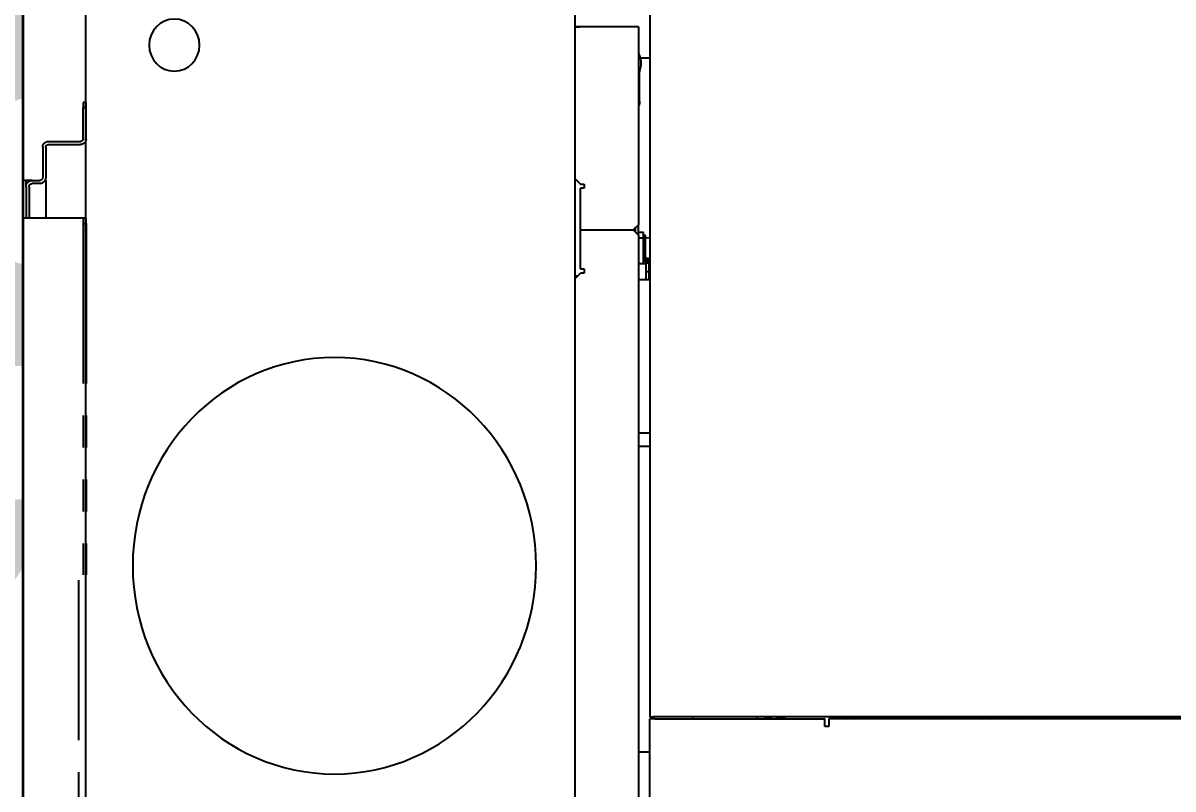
# Model space of a CAD drawing. Header units: centimetres. Extents: x 405564 to 502064, y 46284 to 60634.
# Drawn here: x 454777.25 to 454822.91, y 52672 to 52702.41 of the extents above; entities that cross this region are included whole.
import ezdxf
from ezdxf import colors
from ezdxf.entities.mleader import LeaderData, LeaderLine
from ezdxf.math import Vec2, Vec3
from ezdxf.xclip import XClip

# ---------------------------------------------------------------- set-up
doc = ezdxf.new("R2010")
doc.units = ezdxf.units.CM
doc.header["$XCLIPFRAME"] = 0
for name, pattern in [('3+1_3b$0$DASHED', [0.25, 0.125, -0.125]), ('SLD-2点鎖線', [12.7, 6.35, -1.27, 1.27, -1.27, 1.27, -1.27]), ('SLD-実線', [0])]:
    doc.linetypes.add(name, pattern=pattern)
for name, color, linetype in [('---___EB_draft03_cihazlar', 8, 'Continuous'), ('0-KRCN-ASMATAVAN-130426', 8, 'Continuous'), ('AS_DUV', 8, 'Continuous'), ('AS_PYZ_BINA', 8, 'Continuous')]:
    doc.layers.add(name, color=color, linetype=linetype)
doc.layers.add('0-KRCN-MİMARİ-220526', color=8, linetype='Continuous', lineweight=9)
doc.layers.add('OL_Ic', color=8, linetype='Continuous', lineweight=9)
doc.styles.add('Kalin02', font='arialbd.ttf')
doc.styles.add('Normal_ITL', font='swissi.ttf')

# ---------------------------------------------------------------- blocks, each defined once
blk = doc.blocks.new('Conveyor1M')
at = {"layer": '---___EB_draft03_cihazlar', "color": 1, "linetype": '3+1_3b$0$DASHED', "ltscale": 150}
blk.add_lwpolyline([(276488.244, -40561.415), (276724.244, -40561.415), (276724.244, -40661.415), (276488.244, -40661.415), (276488.244, -40561.415)], dxfattribs=at)
at = {"layer": '---___EB_draft03_cihazlar', "color": 1}
blk.add_lwpolyline([(276563.244, -40561.415), (276649.244, -40561.415), (276649.244, -40661.415), (276563.244, -40661.415), (276563.244, -40561.415)], dxfattribs=at)
at = {"layer": '---___EB_draft03_cihazlar', "insert": (276488.244, -40561.415), "char_height": 15, "attachment_point": 1, "style": 'Kalin02'}
blk.add_mtext_dynamic_manual_height_columns('Conveyor 1M', width=590.73159, gutter_width=750, heights=[137.08], dxfattribs=at)
blk = doc.blocks.new('SMD Dizgi Makinesi')
at = {"layer": '---___EB_draft03_cihazlar', "linetype": 'SLD-実線'}
for p, q in [((275612.675, -39751.087), (275612.675, -39843.121)), ((275612.676, -39751.137), (275612.676, -39843.071)), ((275612.675, -39752.038), (275612.675, -39842.169)), ((275612.675, -39752.038), (275612.675, -39842.169)), ((275612.598, -39758.047), (275612.598, -39836.161)), ((275612.621, -39823.129), (275612.598, -39823.075)), ((275612.598, -39823.408), (275612.621, -39823.355)), ((275612.639, -39823.242), (275612.621, -39823.129)), ((275612.621, -39823.355), (275612.639, -39823.242)), ((275612.598, -39824.093), (275612.675, -39824.093)), ((275612.601, -39825.612), (275612.601, -39824.093)), ((275612.598, -39825.612), (275612.675, -39825.612)), ((275612.675, -39825.712), (275612.598, -39825.712)), ((275612.598, -39827.181), (275612.675, -39827.181)), ((275612.675, -39827.347), (275612.598, -39827.273)), ((275612.621, -39827.635), (275612.598, -39827.582)), ((275612.598, -39827.915), (275612.621, -39827.861)), ((275612.639, -39827.748), (275612.621, -39827.635)), ((275612.621, -39827.861), (275612.639, -39827.748)), ((275612.621, -39828.537), (275612.598, -39828.483)), ((275612.598, -39828.816), (275612.621, -39828.763)), ((275612.639, -39828.65), (275612.621, -39828.537)), ((275612.621, -39828.763), (275612.639, -39828.65)), ((275612.621, -39829.738), (275612.598, -39829.685)), ((275612.639, -39829.851), (275612.621, -39829.738)), ((275612.621, -39829.964), (275612.639, -39829.851)), ((275612.598, -39830.018), (275612.621, -39829.964)), ((275612.621, -39831.841), (275612.598, -39831.788)), ((275612.598, -39832.121), (275612.621, -39832.067)), ((275612.639, -39831.954), (275612.621, -39831.841)), ((275612.621, -39832.067), (275612.639, -39831.954)), ((275612.675, -39834.098), (275612.598, -39834.098)), ((275612.675, -39834.533), (275612.598, -39834.533)), ((275612.621, -39835.146), (275612.598, -39835.093)), ((275612.639, -39835.259), (275612.621, -39835.146)), ((275612.621, -39835.372), (275612.639, -39835.259)), ((275612.598, -39835.426), (275612.621, -39835.372)), ((275612.598, -39835.62), (275612.675, -39835.62)), ((275612.391, -39836.161), (275612.288, -39836.161)), ((275612.288, -39836.161), (275612.288, -39836.311)), ((275612.598, -39836.161), (275612.391, -39836.161)), ((275612.288, -39836.311), (275612.598, -39836.311)), ((275612.598, -39843.071), (275612.598, -39836.311)), ((275612.662, -39837.863), (275612.66, -39838.264)), ((275612.662, -39837.863), (275612.675, -39837.863)), ((275612.621, -39838.451), (275612.598, -39838.398)), ((275612.639, -39838.564), (275612.621, -39838.451)), ((275612.66, -39838.264), (275612.675, -39838.264)), ((275612.662, -39838.364), (275612.663, -39838.364)), ((275612.663, -39838.364), (275612.675, -39838.364)), ((275612.598, -39838.73), (275612.621, -39838.677)), ((275612.598, -39839.04), (275612.675, -39838.965)), ((275612.621, -39838.677), (275612.639, -39838.564)), ((275612.675, -39841.568), (275612.598, -39841.568)), ((275612.675, -39842.169), (275612.675, -39842.169)), ((275612.598, -39843.071), (275612.598, -39843.271)), ((275560.727, -39843.271), (275612.598, -39843.271)), ((275611.28, -39843.722), (275611.28, -39843.271)), ((275612.598, -39843.171), (275612.654, -39843.171)), ((275612.654, -39843.121), (275612.654, -39843.271)), ((275612.654, -39843.121), (275612.675, -39843.121)), ((275612.675, -39843.271), (275612.654, -39843.271)), ((275633.702, -39843.271), (275612.675, -39843.271)), ((275623.421, -39843.722), (275623.421, -39843.271)), ((275623.938, -39843.271), (275623.938, -39843.722)), ((275630.034, -39843.722), (275630.034, -39843.271)), ((275630.344, -39843.301), (275630.034, -39843.301)), ((275630.344, -39843.421), (275630.034, -39843.421)), ((275630.344, -39843.271), (275630.344, -39843.291)), ((275630.685, -39843.291), (275630.344, -39843.291)), ((275630.685, -39843.301), (275630.344, -39843.301)), ((275630.344, -39843.421), (275630.344, -39843.301)), ((275630.685, -39843.421), (275630.344, -39843.421)), ((275630.654, -39843.421), (275630.654, -39843.471)), ((275630.654, -39843.471), (275630.654, -39843.722)), ((275630.654, -39843.521), (275631.688, -39843.521)), ((275630.685, -39843.271), (275630.685, -39843.291)), ((275630.685, -39843.301), (275630.685, -39843.291)), ((275630.685, -39843.301), (275630.685, -39843.421)), ((275630.737, -39843.321), (275630.737, -39843.271)), ((275630.737, -39843.421), (275630.737, -39843.321)), ((275630.737, -39843.321), (275630.861, -39843.321)), ((275630.758, -39843.441), (275630.758, -39843.521)), ((275630.758, -39843.441), (275631.472, -39843.441)), ((275630.856, -39843.321), (275630.845, -39843.44)), ((275630.845, -39843.44), (275631.438, -39843.44)), ((275630.861, -39843.321), (275630.861, -39843.271)), ((275630.861, -39843.321), (275630.861, -39843.421)), ((275631.438, -39843.44), (275631.703, -39843.44)), ((275631.472, -39843.441), (275631.791, -39843.441)), ((275631.703, -39843.44), (275631.688, -39843.271)), ((275631.688, -39843.521), (275631.894, -39843.521)), ((275631.688, -39843.722), (275631.688, -39843.521)), ((275631.791, -39843.521), (275631.791, -39843.441)), ((275631.894, -39843.521), (275631.894, -39843.722)), ((275641.717, -39843.271), (275633.702, -39843.271)), ((275638.817, -39843.271), (275638.817, -39843.647)), ((275631.791, -39843.722), (275560.598, -39843.722)), ((275631.791, -39843.722), (275632.204, -39843.722)), ((275631.998, -39843.922), (275631.791, -39843.722)), ((275632.08, -39843.842), (275631.915, -39843.842)), ((275631.925, -39843.852), (275632.07, -39843.852)), ((275632.204, -39843.722), (275631.998, -39843.922)), ((275631.998, -39846.015), (275631.998, -39843.922)), ((275633.857, -39843.722), (275632.204, -39843.722)), ((275640.057, -39843.722), (275633.857, -39843.722)), ((275637.112, -39843.671), (275638.323, -39843.671)), ((275638.611, -39843.713), (275638.494, -39843.722)), ((275638.727, -39843.722), (275638.611, -39843.713)), ((275640.057, -39843.722), (275640.057, -39846.065)), ((275560.185, -39846.225), (275633.651, -39846.225)), ((275630.076, -39846.225), (275630.282, -39846.025)), ((275630.169, -39846.135), (275630.169, -39846.225)), ((275630.282, -39845.875), (275630.282, -39846.025)), ((275630.448, -39845.875), (275630.282, -39845.875)), ((275630.448, -39846.015), (275630.448, -39845.875)), ((275630.448, -39846.015), (275631.998, -39846.015)), ((275631.998, -39846.015), (275633.651, -39846.015)), ((275633.651, -39845.875), (275633.651, -39846.015)), ((275633.816, -39845.875), (275633.651, -39845.875)), ((275633.651, -39846.225), (275641.669, -39846.225)), ((275633.816, -39846.025), (275633.816, -39845.875)), ((275633.857, -39846.065), (275633.816, -39846.025)), ((275633.942, -39846.145), (275633.857, -39846.065)), ((275634.027, -39846.225), (275633.942, -39846.145)), ((275640.057, -39846.065), (275640.057, -39846.225)), ((275633.651, -39868.157), (275560.185, -39868.157)), ((275641.669, -39868.157), (275633.651, -39868.157))]:
    blk.add_line(p, q, dxfattribs=at)
at = {"layer": '---___EB_draft03_cihazlar', "linetype": 'SLD-2点鎖線'}
for p, q in [((275612.675, -39751.087), (275612.675, -39843.121)), ((275612.676, -39751.137), (275612.676, -39843.071)), ((275612.675, -39752.038), (275612.675, -39842.169)), ((275612.675, -39752.038), (275612.675, -39842.169)), ((275612.598, -39758.047), (275612.598, -39836.161)), ((275612.621, -39823.129), (275612.598, -39823.075)), ((275612.598, -39823.408), (275612.621, -39823.355)), ((275612.639, -39823.242), (275612.621, -39823.129)), ((275612.621, -39823.355), (275612.639, -39823.242)), ((275612.598, -39824.093), (275612.675, -39824.093)), ((275612.601, -39825.612), (275612.601, -39824.093)), ((275612.598, -39825.612), (275612.675, -39825.612)), ((275612.675, -39825.712), (275612.598, -39825.712)), ((275612.598, -39827.181), (275612.675, -39827.181)), ((275612.675, -39827.347), (275612.598, -39827.273)), ((275612.621, -39827.635), (275612.598, -39827.582)), ((275612.598, -39827.915), (275612.621, -39827.861)), ((275612.639, -39827.748), (275612.621, -39827.635)), ((275612.621, -39827.861), (275612.639, -39827.748)), ((275612.621, -39828.537), (275612.598, -39828.483)), ((275612.598, -39828.816), (275612.621, -39828.763)), ((275612.639, -39828.65), (275612.621, -39828.537)), ((275612.621, -39828.763), (275612.639, -39828.65)), ((275612.621, -39829.738), (275612.598, -39829.685)), ((275612.639, -39829.851), (275612.621, -39829.738)), ((275612.621, -39829.964), (275612.639, -39829.851)), ((275612.598, -39830.018), (275612.621, -39829.964)), ((275612.621, -39831.841), (275612.598, -39831.788)), ((275612.598, -39832.121), (275612.621, -39832.067)), ((275612.639, -39831.954), (275612.621, -39831.841)), ((275612.621, -39832.067), (275612.639, -39831.954)), ((275612.675, -39834.098), (275612.598, -39834.098)), ((275612.675, -39834.533), (275612.598, -39834.533)), ((275612.621, -39835.146), (275612.598, -39835.093)), ((275612.639, -39835.259), (275612.621, -39835.146)), ((275612.621, -39835.372), (275612.639, -39835.259)), ((275612.598, -39835.426), (275612.621, -39835.372)), ((275612.598, -39835.62), (275612.675, -39835.62)), ((275612.391, -39836.161), (275612.288, -39836.161)), ((275612.288, -39836.161), (275612.288, -39836.311)), ((275612.598, -39836.161), (275612.391, -39836.161)), ((275612.288, -39836.311), (275612.598, -39836.311)), ((275612.598, -39843.071), (275612.598, -39836.311)), ((275612.662, -39837.863), (275612.66, -39838.264)), ((275612.662, -39837.863), (275612.675, -39837.863)), ((275612.621, -39838.451), (275612.598, -39838.398)), ((275612.639, -39838.564), (275612.621, -39838.451)), ((275612.66, -39838.264), (275612.675, -39838.264)), ((275612.662, -39838.364), (275612.663, -39838.364)), ((275612.663, -39838.364), (275612.675, -39838.364)), ((275612.598, -39838.73), (275612.621, -39838.677)), ((275612.598, -39839.04), (275612.675, -39838.965)), ((275612.621, -39838.677), (275612.639, -39838.564)), ((275612.675, -39841.568), (275612.598, -39841.568)), ((275612.675, -39842.169), (275612.675, -39842.169)), ((275612.598, -39843.071), (275612.598, -39843.271)), ((275560.727, -39843.271), (275612.598, -39843.271)), ((275611.28, -39843.722), (275611.28, -39843.271)), ((275612.598, -39843.171), (275612.654, -39843.171)), ((275612.654, -39843.121), (275612.654, -39843.271)), ((275612.654, -39843.121), (275612.675, -39843.121)), ((275612.675, -39843.271), (275612.654, -39843.271)), ((275633.702, -39843.271), (275612.675, -39843.271)), ((275623.421, -39843.722), (275623.421, -39843.271)), ((275623.938, -39843.271), (275623.938, -39843.722)), ((275630.034, -39843.722), (275630.034, -39843.271)), ((275630.344, -39843.301), (275630.034, -39843.301)), ((275630.344, -39843.421), (275630.034, -39843.421)), ((275630.344, -39843.271), (275630.344, -39843.291)), ((275630.685, -39843.291), (275630.344, -39843.291)), ((275630.685, -39843.301), (275630.344, -39843.301)), ((275630.344, -39843.421), (275630.344, -39843.301)), ((275630.685, -39843.421), (275630.344, -39843.421)), ((275630.654, -39843.421), (275630.654, -39843.471)), ((275630.654, -39843.471), (275630.654, -39843.722)), ((275630.654, -39843.521), (275631.688, -39843.521)), ((275630.685, -39843.271), (275630.685, -39843.291)), ((275630.685, -39843.301), (275630.685, -39843.291)), ((275630.685, -39843.301), (275630.685, -39843.421)), ((275630.737, -39843.321), (275630.737, -39843.271)), ((275630.737, -39843.421), (275630.737, -39843.321)), ((275630.737, -39843.321), (275630.861, -39843.321)), ((275630.758, -39843.441), (275630.758, -39843.521)), ((275630.758, -39843.441), (275631.472, -39843.441)), ((275630.856, -39843.321), (275630.845, -39843.44)), ((275630.845, -39843.44), (275631.438, -39843.44)), ((275630.861, -39843.321), (275630.861, -39843.271)), ((275630.861, -39843.321), (275630.861, -39843.421)), ((275631.438, -39843.44), (275631.703, -39843.44)), ((275631.472, -39843.441), (275631.791, -39843.441)), ((275631.703, -39843.44), (275631.688, -39843.271)), ((275631.688, -39843.521), (275631.894, -39843.521)), ((275631.688, -39843.722), (275631.688, -39843.521)), ((275631.791, -39843.521), (275631.791, -39843.441)), ((275631.894, -39843.521), (275631.894, -39843.722)), ((275641.717, -39843.271), (275633.702, -39843.271)), ((275638.817, -39843.271), (275638.817, -39843.647)), ((275631.791, -39843.722), (275560.598, -39843.722)), ((275631.791, -39843.722), (275632.204, -39843.722)), ((275631.998, -39843.922), (275631.791, -39843.722)), ((275632.08, -39843.842), (275631.915, -39843.842)), ((275631.925, -39843.852), (275632.07, -39843.852)), ((275632.204, -39843.722), (275631.998, -39843.922)), ((275631.998, -39846.015), (275631.998, -39843.922)), ((275633.857, -39843.722), (275632.204, -39843.722)), ((275640.057, -39843.722), (275633.857, -39843.722)), ((275637.112, -39843.671), (275638.323, -39843.671)), ((275638.611, -39843.713), (275638.494, -39843.722)), ((275638.727, -39843.722), (275638.611, -39843.713)), ((275640.057, -39843.722), (275640.057, -39846.065)), ((275560.185, -39846.225), (275633.651, -39846.225)), ((275630.076, -39846.225), (275630.282, -39846.025)), ((275630.169, -39846.135), (275630.169, -39846.225)), ((275630.282, -39845.875), (275630.282, -39846.025)), ((275630.448, -39845.875), (275630.282, -39845.875)), ((275630.448, -39846.015), (275630.448, -39845.875)), ((275630.448, -39846.015), (275631.998, -39846.015)), ((275631.998, -39846.015), (275633.651, -39846.015)), ((275633.651, -39845.875), (275633.651, -39846.015)), ((275633.816, -39845.875), (275633.651, -39845.875)), ((275633.651, -39846.225), (275641.669, -39846.225)), ((275633.816, -39846.025), (275633.816, -39845.875)), ((275633.857, -39846.065), (275633.816, -39846.025)), ((275633.942, -39846.145), (275633.857, -39846.065)), ((275634.027, -39846.225), (275633.942, -39846.145)), ((275640.057, -39846.065), (275640.057, -39846.225)), ((275632.256, -39865.654), (275618.307, -39865.654)), ((275632.256, -39865.774), (275618.307, -39865.774)), ((275632.256, -39865.774), (275632.256, -39865.654)), ((275632.256, -39865.654), (275632.463, -39865.654)), ((275632.463, -39865.774), (275632.256, -39865.774)), ((275632.463, -39865.654), (275632.463, -39865.774)), ((275632.463, -39865.774), (275632.463, -39865.874)), ((275632.463, -39865.874), (275632.463, -39867.937)), ((275635.387, -39867.156), (275635.387, -39865.874)), ((275635.511, -39867.156), (275635.511, -39865.874)), ((275635.614, -39865.654), (275636.854, -39865.654)), ((275635.614, -39865.774), (275636.854, -39865.774)), ((275636.854, -39865.774), (275636.854, -39865.654)), ((275636.854, -39865.654), (275637.061, -39865.654)), ((275637.061, -39865.774), (275636.854, -39865.774)), ((275637.061, -39865.654), (275637.061, -39865.774)), ((275618.1, -39865.954), (275609.214, -39865.954)), ((275633.961, -39867.256), (275632.463, -39867.256)), ((275633.961, -39867.256), (275633.961, -39867.288)), ((275635.283, -39867.256), (275634.085, -39867.256)), ((275633.837, -39867.496), (275633.837, -39867.797)), ((275633.961, -39867.797), (275633.961, -39867.496)), ((275635.283, -39867.376), (275634.085, -39867.376)), ((275632.463, -39868.157), (275465.692, -39868.157)), ((275633.651, -39868.157), (275560.185, -39868.157)), ((275633.713, -39867.917), (275632.463, -39867.917)), ((275632.463, -39867.937), (275632.463, -39868.157)), ((275633.702, -39868.037), (275632.463, -39868.037)), ((275633.961, -39868.157), (275632.463, -39868.157)), ((275641.669, -39868.157), (275633.651, -39868.157)), ((275633.713, -39868.037), (275633.702, -39868.037)), ((275633.713, -39868.037), (275633.961, -39868.037)), ((275633.961, -39867.797), (275633.961, -39867.917)), ((275633.961, -39867.917), (275633.961, -39868.037)), ((275633.961, -39868.037), (275633.961, -39868.157))]:
    blk.add_line(p, q, dxfattribs=at)
at = {"layer": '---___EB_draft03_cihazlar', "color": 1, "linetype": '3+1_3b$0$DASHED', "ltscale": 150}
blk.add_lwpolyline([(275341.077, -39731.157), (275757.077, -39731.157), (275757.077, -39868.157), (275341.077, -39868.157), (275341.077, -39731.157)], dxfattribs=at)
at = {"layer": '---___EB_draft03_cihazlar', "color": 1}
blk.add_lwpolyline([(275426.077, -39731.157), (275672.077, -39731.157), (275672.077, -39868.157), (275426.077, -39868.157), (275426.077, -39731.157)], dxfattribs=at)
at = {"layer": '---___EB_draft03_cihazlar', "linetype": 'SLD-実線'}
for centre, major_axis, ratio, start_param, end_param in [((275603.142, -39843.121), (-9.534, 0), 0.969208, 3.125338, 3.147015), ((275630.685, -39843.251), (-0.0517, 0), 0.969208, 1.570796, 2.730076), ((275630.685, -39843.251), (-0.176, 0), 0.969208, 1.570796, 2.717203), ((275637.112, -39844.172), (-0.517, 0), 0.969208, 4.712389, 5.163577), ((275638.611, -39844.423), (-0.827, 0), 0.969208, 4.207028, 5.217749), ((275633.857, -39846.065), (-6.2, 0), 0.943363, 3.114192, 3.141593)]:
    blk.add_ellipse(centre, major_axis=major_axis, ratio=ratio, start_param=start_param, end_param=end_param, dxfattribs=at)
at = {"layer": '---___EB_draft03_cihazlar', "linetype": 'SLD-2点鎖線'}
for centre, major_axis, ratio, start_param, end_param in [((275603.142, -39843.121), (-9.534, 0), 0.969208, 3.125338, 3.147015), ((275630.685, -39843.251), (-0.0517, 0), 0.969208, 1.570796, 2.730076), ((275630.685, -39843.251), (-0.176, 0), 0.969208, 1.570796, 2.717203), ((275637.112, -39844.172), (-0.517, 0), 0.969208, 4.712389, 5.163577), ((275638.611, -39844.423), (-0.827, 0), 0.969208, 4.207028, 5.217749), ((275633.857, -39846.065), (-6.2, 0), 0.943363, 3.114192, 3.141593), ((275635.614, -39865.874), (-0.227, 0), 0.969208, 4.712389, 6.283185), ((275635.614, -39865.874), (-0.103, 0), 0.969208, 4.712389, 6.283185), ((275634.085, -39867.496), (-0.248, 0), 0.969208, 4.712389, 6.283185), ((275635.283, -39867.156), (-0.227, 0), 0.969208, 1.570796, 3.141593), ((275635.283, -39867.156), (-0.103, 0), 0.969208, 1.570796, 3.141593), ((275634.085, -39867.496), (-0.124, 0), 0.969208, 4.712389, 6.283185), ((275633.713, -39867.797), (-0.248, 0), 0.969208, 1.570796, 3.141593), ((275633.713, -39867.797), (-0.124, 0), 0.969208, 1.570796, 3.141593)]:
    blk.add_ellipse(centre, major_axis=major_axis, ratio=ratio, start_param=start_param, end_param=end_param, dxfattribs=at)
at = {"layer": '---___EB_draft03_cihazlar'}
for centre, major_axis in [((275618.668, -39855.789), (-8.266, 0)), ((275639.334, -39862.148), (-1.033, 0))]:
    blk.add_ellipse(centre, major_axis=major_axis, ratio=0.969208, start_param=4.712389, end_param=10.995574, dxfattribs=at)
blk = doc.blocks.new('A$Ca63a641c')
at = {"layer": 'AS_PYZ_BINA'}
ml = blk.add_multileader_mtext('Standard', dxfattribs=at)
ml.set_content('EST boyalı panel çit ve panel çit kapı (AS 51.101)', color=256, style='Normal_ITL')
ml.set_leader_properties()
ml.build(insert=Vec2(0, 0))
ml.multileader.update_dxf_attribs({"dogleg_length": 0.379, "arrow_head_size": 17.043, "scale": 75})
ctx = ml.context
ctx.base_point, ctx.scale, ctx.char_height, ctx.arrow_head_size, ctx.landing_gap_size, ctx.plane_origin = Vec3(140.513, 464.302), 75, 20, 17.043, 14.202, Vec3(92.505, 620.113)
notes = []
notes.append((ctx, [(0, (1, 1, 0), (112.109, 464.302), (1, 0), 28.404, [(0, [(68.504, 410)], 0, [])])]))
ctx.mtext.insert, ctx.mtext.width, ctx.mtext.flow_direction = Vec3(154.715, 477.513), 604.56338, 5
for ctx, leaders in notes:
    for number, flags, end, landing, length, lines in leaders:
        leader = LeaderData()
        leader.index, (leader.has_last_leader_line, leader.has_dogleg_vector, leader.attachment_direction) = number, flags
        leader.last_leader_point, leader.dogleg_vector, leader.dogleg_length = Vec3(end), Vec3(landing), length
        for number, points, colour, breaks in lines:
            line = LeaderLine()
            line.index, line.vertices, line.color, line.breaks = number, Vec3.list(points), colors.encode_raw_color(colour), breaks
            leader.lines.append(line)
        ctx.leaders.append(leader)
blk = doc.blocks.new('A$C85dec720')
at = {"layer": 'OL_Ic'}
blk.add_blockref('A$Ca63a641c', (5315.078, 5344.253, 28.4), dxfattribs=at)
blk = doc.blocks.new('A$C6A10300A')
at = {"layer": '---___EB_draft03_cihazlar', "xscale": -1, "rotation": 270}
for name, p in [('SMD Dizgi Makinesi', (56581.337, -283571.821)), ('Conveyor1M', (57274.594, -284548.988))]:
    blk.add_blockref(name, p, dxfattribs=at)
at = {"layer": 'AS_DUV'}
ref = blk.add_blockref('A$C85dec720', (28900.964, -17748.984), dxfattribs=dict(at, rotation=105.0255580063709))
XClip(ref).set_block_clipping_path([(6220.3367769278, 6783.7313721173), (4126.4071464743, -1017.0000000052), (7354.8298234051, -1883.5969356479), (9448.7594538586, 5917.1344364745)])

msp = doc.modelspace()

# ---------------------------------------------------------------- linework, layer by layer
at = {"layer": '0-KRCN-ASMATAVAN-130426'}
msp.add_line((454779.746, 52222.563), (454779.746, 53422.563), dxfattribs=at)

# ---------------------------------------------------------------- next in the draw order: block references
at = {"layer": '0-KRCN-MİMARİ-220526'}
msp.add_blockref('A$C6A10300A', (438064.066, 60634.016), dxfattribs=at)

doc.saveas('drawing.dxf')
